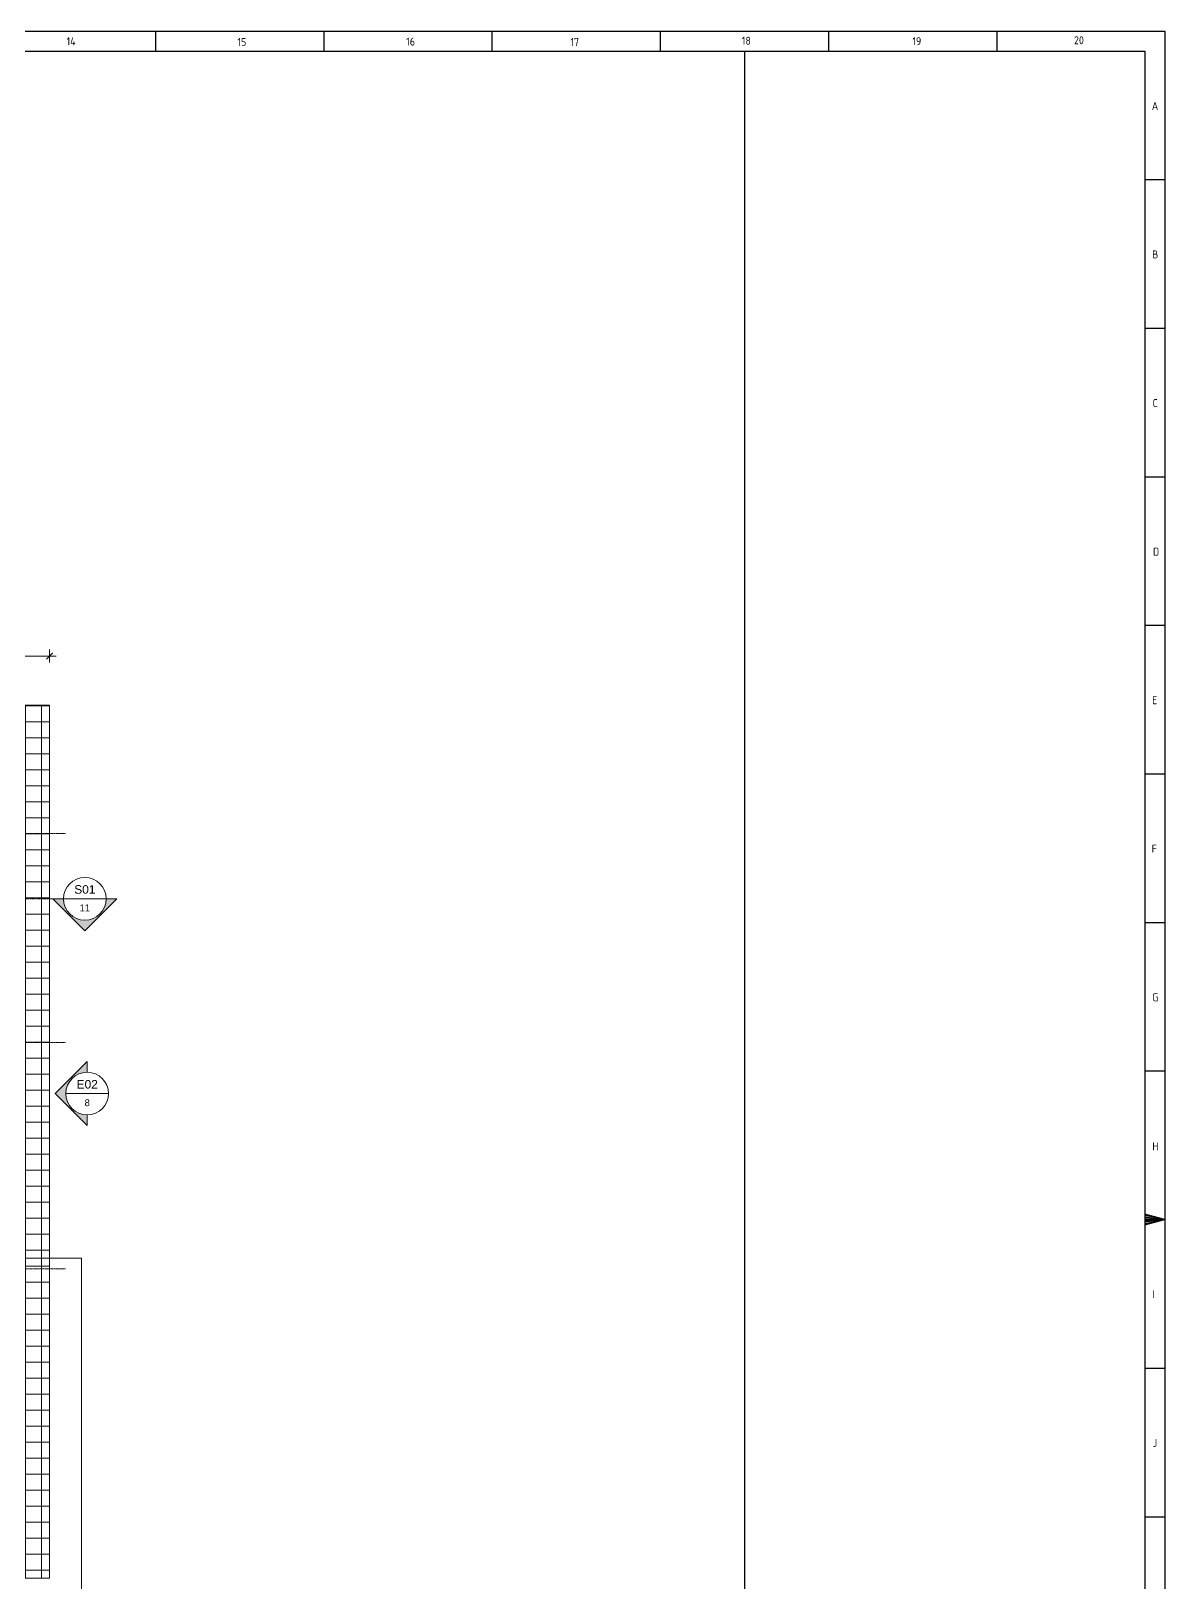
# Model space of a CAD drawing. Header units: inches. Extents: x 985 to 11353, y 526 to 2181.
# Drawn here: x 7268 to 7799, y 1454 to 2181 of the extents above; entities that cross this region are included whole.
import ezdxf
from ezdxf.enums import TextEntityAlignment as Align

# ---------------------------------------------------------------- set-up
doc = ezdxf.new("R2010")
doc.units = ezdxf.units.IN
doc.header["$MEASUREMENT"] = 0
for name, pattern in [('ACAD_ISO12W100', [21, 12, -3, 0, -3, 0, -3]), ('DASH', [0.35, 0.25, -0.1]), ('PHANTOMX2', [5, 2.5, -0.5, 0.5, -0.5, 0.5, -0.5])]:
    doc.linetypes.add(name, pattern=pattern)
doc.layers.add('CABLE ROUTE FOR TOTAL PLANE-EMBED 2_DWG$0$SILICAGEL BORDER', color=7, linetype='Continuous')
for name, color, linetype, lineweight in [('Dimension', 22, 'Continuous', 13), ('Elevation Marker', 252, 'Continuous', 15), ('grid', 9, 'Continuous', 13), ('HACTH', 8, 'Continuous', 9), ('Porch', 90, 'Continuous', 15), ('railing', 232, 'Continuous', 15)]:
    doc.layers.add(name, color=color, linetype=linetype, lineweight=lineweight)
doc.styles.add('Arial', font='arial.ttf')
doc.styles.get("Standard").update_dxf_attribs({"font": 'isocp3.shx'})
doc.styles.add('Swiss721', font='swisscl.ttf')
doc.dimstyles.new('DIM08', dxfattribs={"dimtxt": 8, "dimasz": 4, "dimexe": 4, "dimexo": 0, "dimgap": 3, "dimtad": 1, "dimdec": 1, "dimzin": 3, "dimdsep": 46, "dimlunit": 4, "dimtxsty": 'Swiss721', "dimblk": 'ARCHTICK', "dimcen": 0, "dimdle": 4, "dimclrd": 256, "dimclre": 256, "dimclrt": 256, "dimadec": 0, "dimazin": 0, "dimtfac": 1, "dimtdec": 1, "dimtofl": 0, "dimtmove": 0, "dimatfit": 3, "dimldrblk": 'ARCHTICK', "dimfxl": 4, "dimfxlon": 1, "dimtfill": 1, "dimtolj": 1, "dimtzin": 0, "dimlwd": 9, "dimlwe": 9, "dimarcsym": 0})

# ---------------------------------------------------------------- blocks, each defined once
blk = doc.blocks.new('_ArchTick')
at = {"color": 0, "linetype": 'ByBlock', "const_width": 0.15}
blk.add_lwpolyline([(-0.5, -0.5), (0.5, 0.5)], dxfattribs=at)
blk = doc.blocks.new('*D341')
at = {"layer": 'Defpoints', "color": 0, "transparency": 16777216}
for p in [(7276.7, 1888.36), (7216.69, 1865.29), (7276.7, 1865.29)]:
    blk.add_point(p, dxfattribs=at)
at = {"layer": 'Dimension', "lineweight": 9, "transparency": 16777216}
for p, q in [((7216.69, 1885.36), (7216.69, 1891.36)), ((7276.7, 1885.36), (7276.7, 1891.36)), ((7213.69, 1888.36), (7279.7, 1888.36))]:
    blk.add_line(p, q, dxfattribs=at)
at = {"layer": 'Dimension', "lineweight": 9, "transparency": 16777216, "xscale": 3, "yscale": 3, "zscale": 3, "rotation": 180}
blk.add_blockref('_ArchTick', (7216.69, 1888.36), dxfattribs=at)
at = {"layer": 'Dimension', "lineweight": 9, "transparency": 16777216, "xscale": 3, "yscale": 3, "zscale": 3}
blk.add_blockref('_ArchTick', (7276.7, 1888.36), dxfattribs=at)
at = {"layer": 'Dimension', "transparency": 16777216, "insert": (7246.69, 1893.68), "char_height": 6, "attachment_point": 5, "style": 'Swiss721', "bg_fill": 3, "box_fill_scale": 1.25, "bg_fill_color": 256, "bg_fill_true_color": 13158600, "bg_fill_transparency": 0}
blk.add_mtext('\\A1;5\'-0"', dxfattribs=at)
blk = doc.blocks.new('240A1')
at = {"color": 0, "lineweight": -3}
for p, q in [((1045863.67, 286840.35), (1045863.67, 286835.35)), ((1045905.72, 286840.35), (1045905.72, 286835.35)), ((1045947.77, 286840.35), (1045947.77, 286835.35)), ((1045989.82, 286840.35), (1045989.82, 286835.35)), ((1046031.87, 286840.35), (1046031.87, 286835.35)), ((1046073.92, 286840.35), (1046073.92, 286835.35)), ((1046110.97, 286803.22), (1046115.97, 286803.22)), ((1046110.97, 286766.1), (1046115.97, 286766.1)), ((1046110.97, 286728.97), (1046115.97, 286728.97)), ((1046110.97, 286691.85), (1046115.97, 286691.85)), ((1046110.97, 286654.72), (1046115.97, 286654.72)), ((1046110.97, 286617.6), (1046115.97, 286617.6)), ((1046110.97, 286580.47), (1046115.97, 286580.47)), ((1046110.97, 286543.35), (1046115.97, 286543.35)), ((1046110.97, 286506.22), (1046115.97, 286506.22)), ((1046110.97, 286469.1), (1046115.97, 286469.1))]:
    blk.add_line(p, q, dxfattribs=at)
at = {"lineweight": -3}
blk.add_line((1046010.97, 286362.35), (1046010.97, 286835.35), dxfattribs=at)
at = {"color": 5, "lineweight": -3}
blk.add_lwpolyline([(1045274.97, 286840.35), (1046115.97, 286840.35), (1046115.97, 286246.35), (1045274.97, 286246.35)], close=True, dxfattribs=at)
at = {"color": 0, "lineweight": -3}
blk.add_lwpolyline([(1045279.97, 286835.35), (1046110.97, 286835.35), (1046110.97, 286251.35), (1045279.97, 286251.35)], close=True, dxfattribs=at)
at = {"lineweight": -3}
blk.add_lwpolyline([(1046115.97, 286543.35), (1046110.97, 286544.69), (1046110.97, 286542.01), (1046115.97, 286543.35), (1046110.97, 286544.35), (1046110.97, 286544.02), (1046115.97, 286543.35), (1046110.97, 286543.68), (1046110.97, 286543.01), (1046115.97, 286543.35), (1046110.97, 286542.68), (1046110.97, 286542.34), (1046115.97, 286543.35)], dxfattribs=at)
at = {"lineweight": -3, "char_height": 2, "attachment_point": 1}
for s, insert in [('14', (1045841.46, 286838.77)), ('15', (1045884.16, 286838.59)), ('16', (1045926.33, 286838.71)), ('17', (1045967.36, 286838.61)), ('18', (1046010.22, 286838.92)), ('19', (1046052.85, 286838.81)), ('20', (1046093.24, 286839.05)), ('A', (1046112.67, 286822.63)), ('B', (1046112.77, 286785.51)), ('C', (1046112.88, 286748.38)), ('D', (1046112.98, 286711.26)), ('E', (1046112.76, 286674.13)), ('F', (1046112.65, 286637.01)), ('G', (1046112.79, 286599.88)), ('H', (1046112.81, 286562.62)), ('I', (1046112.85, 286525.7)), ('J', (1046112.95, 286488.53))]:
    blk.add_mtext_dynamic_manual_height_columns(s, width=2, gutter_width=1, heights=[0], dxfattribs=dict(at, insert=insert))

msp = doc.modelspace()

# ---------------------------------------------------------------- hatches: boundary and pattern name
at = {"layer": 'Elevation Marker'}
h = msp.add_hatch(color=256, dxfattribs=at)
h.dxf.hatch_style = 1
edge = h.paths.add_edge_path()
edge.add_line((7303.21, 1774.64), (7308.21, 1774.64))
edge.add_line((7308.21, 1774.64), (7293.21, 1759.64))
edge.add_line((7293.21, 1759.64), (7278.21, 1774.64))
edge.add_line((7278.21, 1774.64), (7283.21, 1774.64))
edge.add_ellipse((7293.21, 1774.64), major_axis=(7.07, 7.07), ratio=1, start_angle=135, end_angle=225)
edge.add_ellipse((7293.21, 1774.64), major_axis=(-7.07, 7.07), ratio=1, start_angle=135, end_angle=225)
h = msp.add_hatch(color=256, dxfattribs=at)
h.dxf.hatch_style = 1
edge = h.paths.add_edge_path()
edge.add_line((7294.33, 1673.34), (7294.33, 1668.34))
edge.add_line((7294.33, 1668.34), (7279.33, 1683.34))
edge.add_line((7279.33, 1683.34), (7294.33, 1698.34))
edge.add_line((7294.33, 1698.34), (7294.33, 1693.34))
edge.add_ellipse((7294.33, 1683.34), major_axis=(7.07, -7.07), ratio=1, start_angle=135, end_angle=225)
edge.add_ellipse((7294.33, 1683.34), major_axis=(7.07, 7.07), ratio=1, start_angle=135, end_angle=225)

# ---------------------------------------------------------------- linework, layer by layer
at = {"layer": 'Elevation Marker', "linetype": 'ACAD_ISO12W100', "ltscale": 0.02}
msp.add_line((7278.21, 1774.64), (6525.49, 1774.64), dxfattribs=at)
at = {"layer": 'Elevation Marker'}
for p, q in [((7293.21, 1759.64), (7278.21, 1774.64)), ((7283.21, 1774.64), (7278.21, 1774.64)), ((7308.21, 1774.64), (7293.21, 1759.64)), ((7308.21, 1774.64), (7303.21, 1774.64)), ((7279.33, 1683.34), (7294.33, 1698.34)), ((7294.33, 1693.34), (7294.33, 1698.34)), ((7294.33, 1668.34), (7279.33, 1683.34)), ((7294.33, 1668.34), (7294.33, 1673.34))]:
    msp.add_line(p, q, dxfattribs=at)
at = {"layer": 'Elevation Marker', "linetype": 'ByBlock'}
for p, q in [((7303.21, 1774.64), (7283.21, 1774.64)), ((7283.21, 1774.64), (7303.21, 1774.64)), ((7304.33, 1683.34), (7284.33, 1683.34)), ((7284.33, 1683.34), (7304.33, 1683.34))]:
    msp.add_line(p, q, dxfattribs=at)
at = {"layer": 'Elevation Marker', "extrusion": (0, 0, -1)}
for centre in [(7293.21, 1774.64), (7294.33, 1683.34)]:
    msp.add_ellipse(centre, major_axis=(-7.07, 7.07), ratio=1, start_param=5.497787, end_param=11.780972, dxfattribs=at)
at = {"layer": 'grid', "linetype": 'PHANTOMX2', "ltscale": 0.2}
for p, q in [((7284.15, 1805.28), (6515.44, 1805.28)), ((7284.15, 1707.29), (6515.44, 1707.29)), ((7284.15, 1601.28), (6515.44, 1601.28))]:
    msp.add_line(p, q, dxfattribs=at)
at = {"layer": 'Porch', "linetype": 'DASH', "ltscale": 1.5}
msp.add_lwpolyline([(7221.69, 1606.28), (7291.7, 1606.28), (7291.7, 1438.28), (7221.69, 1438.28)], dxfattribs=at)
at = {"layer": 'railing', "ltscale": 20}
msp.add_lwpolyline([(6752.69, 1865.29), (6552.69, 1865.29), (6552.69, 1810.28), (6552.69, 1865.29), (7221.69, 1865.29), (7276.7, 1865.29), (7276.7, 1456.28), (7221.19, 1456.28)], dxfattribs=at)

# ---------------------------------------------------------------- texts
at = {"layer": 'Elevation Marker', "style": 'Arial'}
for tag, text, height, p in [('S01', 'De-A', 4, (7293.21, 1781.01)), ('11', 'IN-201', 3.2, (7293.21, 1771.99)), ('E02', 'De-A', 4, (7294.33, 1689.71)), ('8', 'IN-201', 3.2, (7294.33, 1680.68))]:
    msp.add_attdef(tag, text=text, height=height, dxfattribs=at).set_placement(p, align=Align.TOP_CENTER)

# ---------------------------------------------------------------- next in the draw order: dimensions: what is measured, and where the dimension line sits
at = {"layer": 'Dimension'}
dim = msp.add_linear_dim(base=(7276.7, 1888.36), p1=(7216.69, 1865.29), p2=(7276.7, 1865.29), angle=180, dimstyle='DIM08', override={"dimscale": 0.75, "dimarcsym": 1}, dxfattribs=at)
dim.commit()
dim.dimension.update_dxf_attribs({"geometry": '*D341', "text_midpoint": (7246.69, 1893.68)})

# ---------------------------------------------------------------- next in the draw order: hatches: boundary and pattern name
at = {"layer": 'HACTH', "ltscale": 10}
h = msp.add_hatch(dxfattribs=at)
h.set_pattern_fill('ANSI37', color=256, scale=60, angle=45, style=0)
h.set_pattern_definition([(90, (-132002.168, -169930.0044), (-7.5, 1e-15), []), (180, (-132002.168, -169930.0044), (-1e-15, -7.5), [])])
h.paths.add_polyline_path([(7276.7, 1865.29), (7221.69, 1865.29), (6552.69, 1865.29), (6552.69, 1810.28), (6612.69, 1810.28), (6624.69, 1810.28), (6731.69, 1810.28), (6731.69, 1846.29), (6875.69, 1846.29), (6875.69, 1810.28), (6881.69, 1810.28), (6881.69, 1828.28), (6951.69, 1828.28), (6951.69, 1810.28), (6975.69, 1810.28), (6975.69, 1828.28), (7045.69, 1828.28), (7045.69, 1810.28), (7055.69, 1810.28), (7110.69, 1810.28), (7110.69, 1828.28), (7180.69, 1828.28), (7180.69, 1810.28), (7209.69, 1810.28), (7221.69, 1810.28), (7221.69, 1798.28), (7221.69, 1791.28), (7239.69, 1791.28), (7239.69, 1721.28), (7221.69, 1721.28), (7221.69, 1695.28), (7239.69, 1695.28), (7239.69, 1630.28), (7257.7, 1630.28), (7257.7, 1530.28), (7221.69, 1530.28), (7221.69, 1516.28), (7221.69, 1456.28), (7276.7, 1456.28)])
h.paths.add_polyline_path([(6612.69, 1791.29), (6612.69, 1798.28), (6612.69, 1805.28), (6552.69, 1805.28), (6552.69, 1606.28), (6612.69, 1606.28), (6612.69, 1636.29), (6594.69, 1636.29), (6576.68, 1636.29), (6576.68, 1738.29), (6612.69, 1738.29)], flags=17)

# ---------------------------------------------------------------- next in the draw order: block references
at = {"layer": 'CABLE ROUTE FOR TOTAL PLANE-EMBED 2_DWG$0$SILICAGEL BORDER', "color": 7, "xscale": 1.875, "yscale": 1.875, "zscale": 1.875}
msp.add_blockref('240A1', (-1953668.07, -535644.44), dxfattribs=at)

doc.saveas('drawing.dxf')
